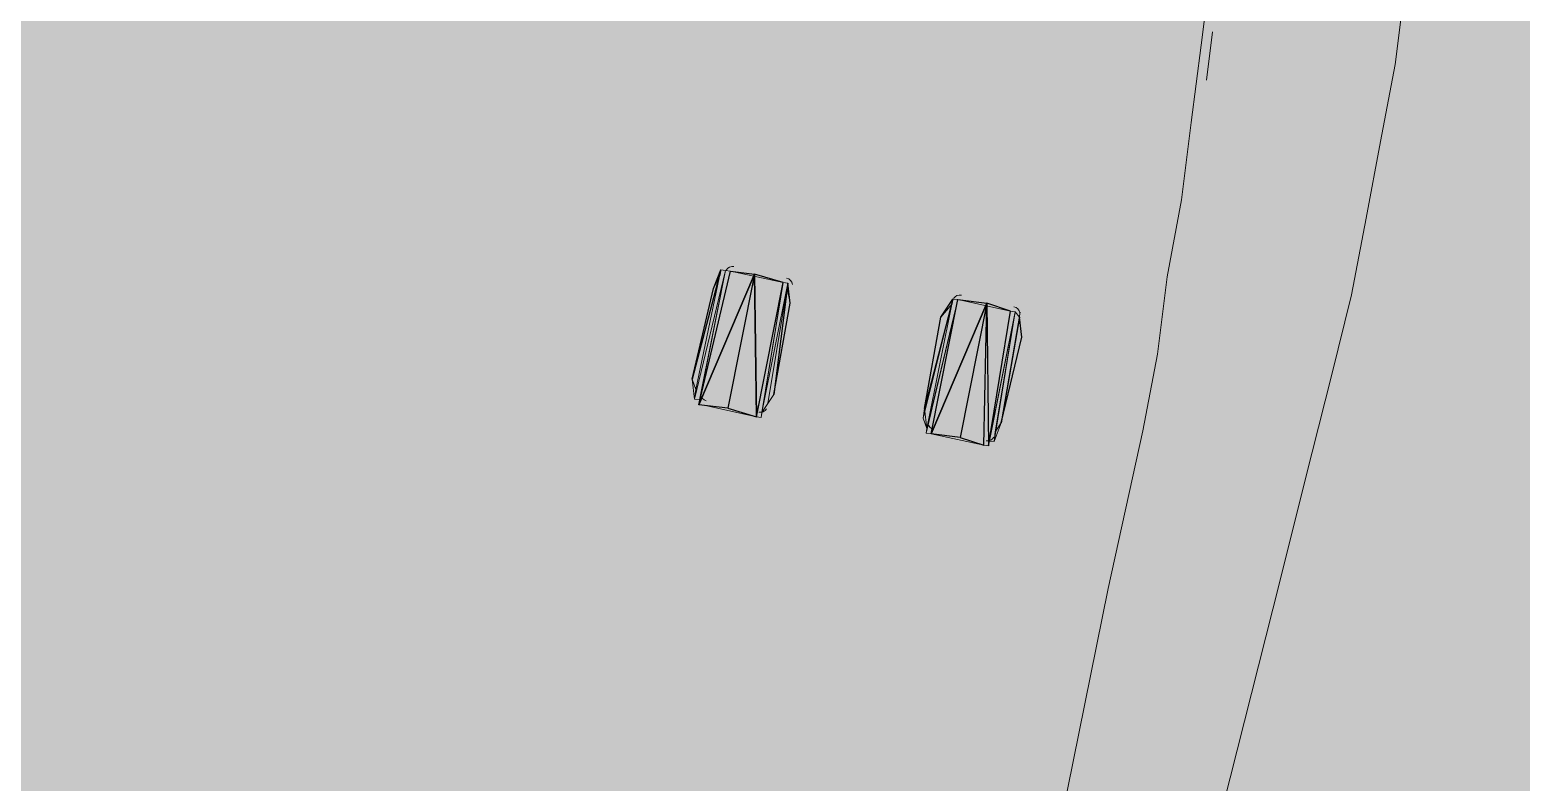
# Model space of a CAD drawing. Header units: metres. Extents: x -4 to 509425, y 7549 to 4732445.
# Drawn here: x 476035.607 to 476038.196, y 4719721.92 to 4719723.227 of the extents above; entities that cross this region are included whole.
import ezdxf

# ---------------------------------------------------------------- set-up
doc = ezdxf.new("R2010")
doc.units = ezdxf.units.M
doc.header["$LTSCALE"] = 0.01
doc.header["$MEASUREMENT"] = 0
doc.layers.get('0').update_dxf_attribs({"lineweight": 0})
doc.layers.add('_SUBESTACIÓN', color=1, linetype='Continuous')
doc.layers.add('SUBESTACION LA VID', color=253, linetype='Continuous')

# ---------------------------------------------------------------- blocks, each defined once
blk = doc.blocks.new('A$Cfff6051d')
at = {"layer": 'SUBESTACION LA VID', "lineweight": 15}
for p, q in [((476037.6496, 4719723.1393), (476037.6601, 4719723.2233)), ((476036.8188, 4719722.5694), (476036.8651, 4719722.8025)), ((476036.8231, 4719722.8078), (476036.9144, 4719722.7878)), ((476037.2179, 4719722.7583), (476037.3092, 4719722.7383)), ((476037.222, 4719722.5188), (476037.2683, 4719722.7519)), ((476036.8681, 4719722.5547), (476036.7768, 4719722.5747)), ((476037.2629, 4719722.5052), (476037.1716, 4719722.5252))]:
    blk.add_line(p, q, dxfattribs=at)
at = {"layer": 'SUBESTACION LA VID', "lineweight": 0}
for p, q in [((476036.8651, 4719722.8025), (476036.7684, 4719722.5757)), ((476036.8063, 4719722.8099), (476036.7937, 4719722.7773)), ((476036.8651, 4719722.8025), (476036.8681, 4719722.5547)), ((476036.9228, 4719722.7867), (476036.927, 4719722.7521)), ((476037.2683, 4719722.7519), (476037.1716, 4719722.5252)), ((476037.2095, 4719722.7593), (476037.1885, 4719722.7278)), ((476037.2683, 4719722.7519), (476037.2713, 4719722.5041)), ((476037.326, 4719722.7362), (476037.2934, 4719722.544)), ((476037.325, 4719722.7278), (476037.3292, 4719722.6931))]:
    blk.add_line(p, q, dxfattribs=at)
at = {"layer": 'SUBESTACION LA VID', "lineweight": 15}
for points in [[(476037.3677, 4719721.7071), (476037.4792, 4719722.2562), (476037.5391, 4719722.5303), (476037.5644, 4719722.6636), (476037.5812, 4719722.798), (476037.6065, 4719722.9314), (476037.6233, 4719723.0658), (476037.6402, 4719723.2002), (476037.657, 4719723.3346)], [(476037.6291, 4719721.6828), (476037.7648, 4719722.2204), (476037.8331, 4719722.4934), (476037.8668, 4719722.6257), (476037.9015, 4719722.7664), (476037.9268, 4719722.8998), (476037.952, 4719723.0331), (476037.9773, 4719723.1665), (476037.9941, 4719723.3009)], [(476036.8188, 4719722.5694), (476036.7768, 4719722.5747), (476036.7684, 4719722.5757), (476036.7694, 4719722.5841), (476036.761, 4719722.5852), (476036.7631, 4719722.602), (476036.7569, 4719722.6198), (476036.7937, 4719722.7773), (476036.8052, 4719722.8015), (476036.8063, 4719722.8099), (476036.8147, 4719722.8088), (476036.8231, 4719722.8078), (476036.8651, 4719722.8025), (476036.8188, 4719722.5694)], [(476036.8188, 4719722.5694), (476036.8681, 4719722.5547), (476036.8765, 4719722.5536), (476036.8776, 4719722.562), (476036.8881, 4719722.5778), (476036.8986, 4719722.5935), (476036.927, 4719722.7521), (476036.9218, 4719722.7783), (476036.9228, 4719722.7867), (476036.9144, 4719722.7878), (476036.8651, 4719722.8025), (476036.8188, 4719722.5694)], [(476036.761, 4719722.5852), (476036.7569, 4719722.6198), (476036.7937, 4719722.7773), (476036.8052, 4719722.8015)], [(476036.9218, 4719722.7783), (476036.927, 4719722.7521), (476036.8986, 4719722.5935), (476036.8776, 4719722.562)], [(476037.222, 4719722.5188), (476037.1716, 4719722.5252), (476037.1632, 4719722.5262), (476037.1643, 4719722.5346), (476037.158, 4719722.5525), (476037.1601, 4719722.5693), (476037.1885, 4719722.7278), (476037.2084, 4719722.7509), (476037.2095, 4719722.7593), (476037.2179, 4719722.7583), (476037.2683, 4719722.7519), (476037.222, 4719722.5188)], [(476037.1643, 4719722.5346), (476037.1601, 4719722.5693), (476037.1885, 4719722.7278), (476037.2084, 4719722.7509)], [(476037.222, 4719722.5188), (476037.2629, 4719722.5052), (476037.2713, 4719722.5041), (476037.2724, 4719722.5125), (476037.2808, 4719722.5115), (476037.2829, 4719722.5283), (476037.2934, 4719722.544), (476037.3292, 4719722.6931), (476037.325, 4719722.7278), (476037.3176, 4719722.7372), (476037.3092, 4719722.7383), (476037.2683, 4719722.7519), (476037.222, 4719722.5188)], [(476037.325, 4719722.7278), (476037.3292, 4719722.6931), (476037.2934, 4719722.544), (476037.2808, 4719722.5115)]]:
    blk.add_lwpolyline(points, dxfattribs=at)
at = {"layer": 'SUBESTACION LA VID', "lineweight": 0}
for points in [[(476036.8063, 4719722.8099), (476036.7631, 4719722.602), (476036.8063, 4719722.8099), (476036.7569, 4719722.6198)], [(476036.7694, 4719722.5841), (476036.8147, 4719722.8088), (476036.761, 4719722.5852), (476036.8147, 4719722.8088), (476036.761, 4719722.5852), (476036.8147, 4719722.8088), (476036.761, 4719722.5852), (476036.8147, 4719722.8088), (476036.761, 4719722.5852)], [(476036.8231, 4719722.8078), (476036.7684, 4719722.5757), (476036.8231, 4719722.8078), (476036.7684, 4719722.5757), (476036.8147, 4719722.8088), (476036.7684, 4719722.5757), (476036.8147, 4719722.8088), (476036.7684, 4719722.5757)], [(476036.8681, 4719722.5547), (476036.9144, 4719722.7878), (476036.8765, 4719722.5536), (476036.9144, 4719722.7878), (476036.8765, 4719722.5536), (476036.9144, 4719722.7878), (476036.8765, 4719722.5536), (476036.9144, 4719722.7878), (476036.8776, 4719722.562), (476036.9228, 4719722.7867), (476036.8776, 4719722.562), (476036.9228, 4719722.7867), (476036.8776, 4719722.562), (476036.9228, 4719722.7867), (476036.8776, 4719722.562), (476036.9228, 4719722.7867), (476036.8881, 4719722.5778), (476036.9228, 4719722.7867), (476036.8986, 4719722.5935)], [(476037.2179, 4719722.7583), (476037.1643, 4719722.5346), (476037.2095, 4719722.7593), (476037.1643, 4719722.5346), (476037.2095, 4719722.7593), (476037.1643, 4719722.5346), (476037.2095, 4719722.7593), (476037.1643, 4719722.5346), (476037.2095, 4719722.7593), (476037.158, 4719722.5525), (476037.2095, 4719722.7593), (476037.1601, 4719722.5693)], [(476037.2179, 4719722.7583), (476037.1632, 4719722.5262), (476037.2179, 4719722.7583), (476037.1632, 4719722.5262), (476037.2179, 4719722.7583), (476037.1632, 4719722.5262), (476037.2179, 4719722.7583), (476037.1632, 4719722.5262)], [(476037.3092, 4719722.7383), (476037.2713, 4719722.5041), (476037.3092, 4719722.7383), (476037.2713, 4719722.5041), (476037.3176, 4719722.7372), (476037.2713, 4719722.5041), (476037.3176, 4719722.7372), (476037.2713, 4719722.5041)], [(476037.3176, 4719722.7372), (476037.2724, 4719722.5125), (476037.3176, 4719722.7372), (476037.2808, 4719722.5115), (476037.3176, 4719722.7372), (476037.2808, 4719722.5115), (476037.3176, 4719722.7372), (476037.2808, 4719722.5115), (476037.3176, 4719722.7372), (476037.2829, 4719722.5283), (476037.3176, 4719722.7372)], [(476036.7768, 4719722.5747), (476036.8188, 4719722.5694), (476036.7684, 4719722.5757)], [(476036.8188, 4719722.5694), (476036.8681, 4719722.5547), (476036.8188, 4719722.5694)], [(476037.222, 4719722.5188), (476037.1716, 4719722.5252), (476037.222, 4719722.5188)], [(476037.222, 4719722.5188), (476037.2629, 4719722.5052), (476037.222, 4719722.5188)]]:
    blk.add_lwpolyline(points, dxfattribs=at)
at = {"layer": 'SUBESTACION LA VID'}
for points in [[(476036.7937, 4719722.7773), (476036.8063, 4719722.8099), (476036.7569, 4719722.6198)], [(476036.8651, 4719722.8025), (476036.7684, 4719722.5757), (476036.8231, 4719722.8078)], [(476036.8188, 4719722.5694), (476036.7684, 4719722.5757), (476036.8651, 4719722.8025)], [(476036.8188, 4719722.5694), (476036.8681, 4719722.5547), (476036.8651, 4719722.8025)], [(476036.8651, 4719722.8025), (476036.8681, 4719722.5547), (476036.9144, 4719722.7878)], [(476036.927, 4719722.7521), (476036.9228, 4719722.7867), (476036.8986, 4719722.5935)], [(476037.1885, 4719722.7278), (476037.2095, 4719722.7593), (476037.1601, 4719722.5693)], [(476037.2683, 4719722.7519), (476037.1716, 4719722.5252), (476037.2179, 4719722.7583)], [(476037.222, 4719722.5188), (476037.1716, 4719722.5252), (476037.2683, 4719722.7519)], [(476037.222, 4719722.5188), (476037.2629, 4719722.5052), (476037.2683, 4719722.7519)], [(476037.2683, 4719722.7519), (476037.2713, 4719722.5041), (476037.3092, 4719722.7383)], [(476037.3292, 4719722.6931), (476037.325, 4719722.7278), (476037.2934, 4719722.544)]]:
    blk.add_lwpolyline(points, close=True, dxfattribs=at)
at = {"layer": 'SUBESTACION LA VID', "lineweight": 0}
for points in [[(476036.7937, 4719722.7773), (476036.8063, 4719722.8099), (476036.7569, 4719722.6198)], [(476036.8651, 4719722.8025), (476036.7684, 4719722.5757), (476036.8231, 4719722.8078)], [(476036.8188, 4719722.5694), (476036.7684, 4719722.5757), (476036.8651, 4719722.8025)], [(476036.8188, 4719722.5694), (476036.8681, 4719722.5547), (476036.8651, 4719722.8025)], [(476036.8651, 4719722.8025), (476036.8681, 4719722.5547), (476036.9144, 4719722.7878)], [(476036.927, 4719722.7521), (476036.9228, 4719722.7867), (476036.8986, 4719722.5935)], [(476037.1885, 4719722.7278), (476037.2095, 4719722.7593), (476037.1601, 4719722.5693)], [(476037.2683, 4719722.7519), (476037.1716, 4719722.5252), (476037.2179, 4719722.7583)], [(476037.222, 4719722.5188), (476037.1716, 4719722.5252), (476037.2683, 4719722.7519)], [(476037.222, 4719722.5188), (476037.2629, 4719722.5052), (476037.2683, 4719722.7519)], [(476037.2683, 4719722.7519), (476037.2713, 4719722.5041), (476037.3092, 4719722.7383)], [(476037.3292, 4719722.6931), (476037.325, 4719722.7278), (476037.2934, 4719722.544)]]:
    blk.add_lwpolyline(points, close=True, dxfattribs=at)
at = {"layer": 'SUBESTACION LA VID', "lineweight": 15}
for points in [[(476036.8293, 4719722.8155), (476036.824, 4719722.8165), (476036.8187, 4719722.8142), (476036.8159, 4719722.8096)], [(476036.9307, 4719722.7847), (476036.93, 4719722.7901), (476036.9259, 4719722.7944), (476036.9206, 4719722.7955)], [(476037.2241, 4719722.766), (476037.2188, 4719722.767), (476037.2135, 4719722.7647), (476037.2107, 4719722.7601)], [(476037.3255, 4719722.7352), (476037.3248, 4719722.7406), (476037.3207, 4719722.7449), (476037.3154, 4719722.746)], [(476036.771, 4719722.5933), (476036.7718, 4719722.588), (476036.7759, 4719722.5837), (476036.7811, 4719722.5827)], [(476036.8725, 4719722.5627), (476036.8778, 4719722.5616), (476036.8832, 4719722.564), (476036.8859, 4719722.5687)], [(476037.1659, 4719722.5438), (476037.1667, 4719722.5385), (476037.1707, 4719722.5342), (476037.1759, 4719722.5332)], [(476037.2673, 4719722.5132), (476037.2726, 4719722.5121), (476037.278, 4719722.5145), (476037.2807, 4719722.5192)]]:
    blk.add_open_spline(points, degree=3, dxfattribs=at)

msp = doc.modelspace()

# ---------------------------------------------------------------- hatches: boundary and pattern name
at = {"layer": '_SUBESTACIÓN', "transparency": 33554559}
h = msp.add_hatch(color=1, dxfattribs=at)
h.dxf.hatch_style = 1
h.paths.add_polyline_path([(475968.6399, 4719805.825), (476089.9386, 4719790.615), (476078.1686, 4719696.74), (475956.8686, 4719711.9502)])

# ---------------------------------------------------------------- block references
at = {"linetype": 'Continuous'}
msp.add_blockref('A$Cfff6051d', (0, 0), dxfattribs=at)

doc.saveas('drawing.dxf')
